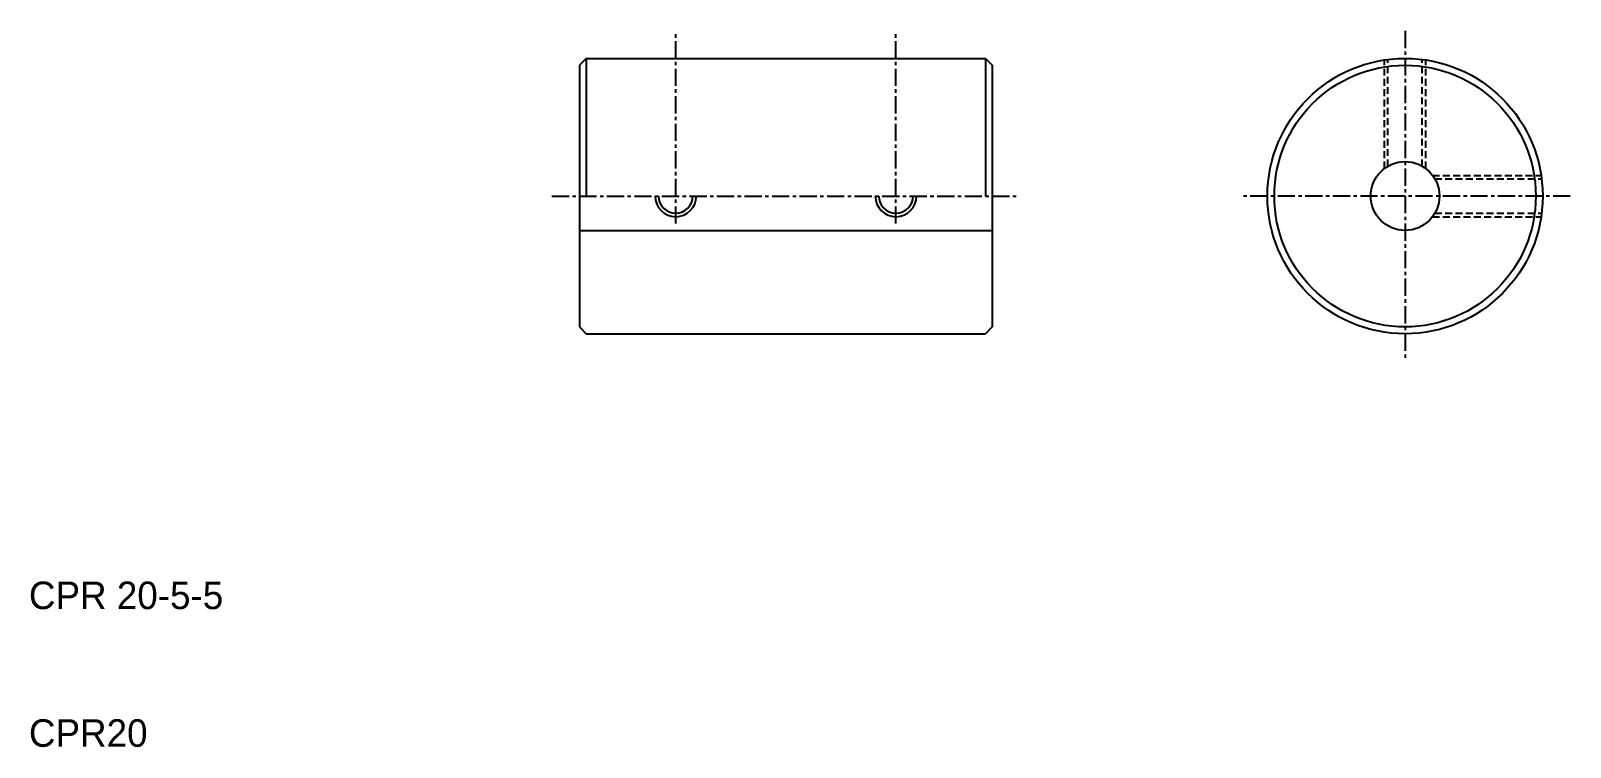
# Model space of a CAD drawing. Extents: x 10 to 122, y 10 to 62.
import ezdxf

# ---------------------------------------------------------------- set-up
doc = ezdxf.new("R2010")
doc.units = 0
doc.linetypes.add('CENTER', pattern=[2, 1.25, -0.25, 0.25, -0.25])
doc.linetypes.add('DASHED', pattern=[0.75, 0.5, -0.25])
doc.layers.get('0').update_dxf_attribs({"linetype": 'CONTINUOUS'})
doc.layers.add('CENTER', color=1, linetype='CENTER')

msp = doc.modelspace()

# ---------------------------------------------------------------- linework, layer by layer
at = {"color": 7, "linetype": 'CONTINUOUS'}
for p, q in [((50.5, 60), (50, 59.5)), ((50, 59.5), (50, 40.5)), ((50.5, 60), (79.5, 60)), ((50.5, 60), (50.5, 50)), ((57.75, 60), (57.75, 60.0001)), ((65, 60), (65.0001, 60)), ((79.5, 60), (79.5, 50)), ((79.5, 60), (80, 59.5)), ((80, 59.5), (80, 40.5)), ((50, 47.5), (80, 47.5)), ((50, 40.5), (50.5, 40)), ((80, 40.5), (79.5, 40)), ((50.5, 40), (79.5, 40))]:
    msp.add_line(p, q, dxfattribs=at)
at = {"color": 3, "linetype": 'DASHED'}
for p, q in [((108.5, 52), (108.5, 59.88686)), ((108.75, 52.165064), (108.75, 59.921568)), ((111.25, 52.165064), (111.25, 59.921568)), ((111.5, 52), (111.5, 59.88686)), ((112, 51.5), (119.88686, 51.5)), ((112.165064, 51.25), (119.921568, 51.25)), ((112, 48.5), (119.88686, 48.5)), ((112.165064, 48.75), (119.921568, 48.75))]:
    msp.add_line(p, q, dxfattribs=at)
at = {"color": 7, "linetype": 'CONTINUOUS'}
for radius in [10, 9.5, 2.5]:
    msp.add_circle((110, 50), radius, dxfattribs=at)
at = {"color": 3, "linetype": 'CONTINUOUS'}
for centre in [(57, 50), (73, 50)]:
    msp.add_arc(centre, 1.5, 180, 0, dxfattribs=at)
at = {"color": 7, "linetype": 'CONTINUOUS'}
for centre in [(57, 50), (73, 50)]:
    msp.add_arc(centre, 1.25, 180, 0, dxfattribs=at)
at = {"layer": 'CENTER', "color": 1, "linetype": 'CENTER'}
for p, q in [((57, 48), (57, 62)), ((73, 48), (73, 62)), ((110, 62), (110, 38)), ((48, 50), (82, 50)), ((122, 50), (98, 50))]:
    msp.add_line(p, q, dxfattribs=at)

# ---------------------------------------------------------------- texts
at = {"color": 7, "linetype": 'CONTINUOUS'}
for s, p in [('CPR 20-5-5', (10, 20)), ('CPR20', (10, 10))]:
    msp.add_text(s, height=2, dxfattribs=at).set_placement(p)

doc.saveas('drawing.dxf')
